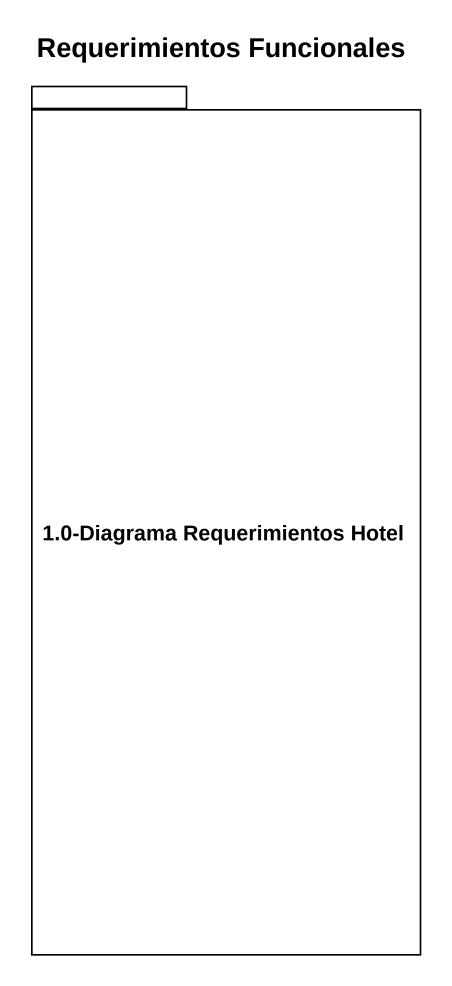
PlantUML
@startuml
title Requerimientos Funcionales
package "1.0-Diagrama Requerimientos Hotel" as p1_0_Diagrama_Requerimientos {
}
@enduml
